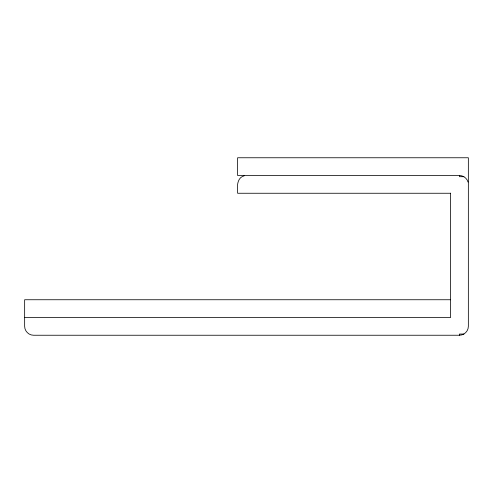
<?xml version="1.0" encoding="UTF-8"?>
<svg xmlns="http://www.w3.org/2000/svg" width="493" height="493" viewBox="0 0 493 493"><rect width="100%" height="100%" fill="white"/><g stroke="black" fill="none" stroke-linecap="round" stroke-linejoin="round"><path stroke-width="0.74" d="M450.602 299.744L24.65 299.744L24.65 326.366C24.619 331.117 28.773 335.271 33.524 335.24L459.476 335.24C464.227 335.271 468.381 331.117 468.35 326.366L468.35 157.76L237.626 157.76L237.626 175.508L459.476 175.508C463.402 175.533 467.013 178.3 468.048 182.083M244.201 175.81C236.554 177.8 237.139 187.137 237.626 193.256L450.602 193.256M463.913 176.697L459.476 176.697L459.476 175.508M24.65 317.492L450.633 317.492L450.602 193.145M463.913 334.051L459.476 334.051L459.476 335.24"/></g></svg>
